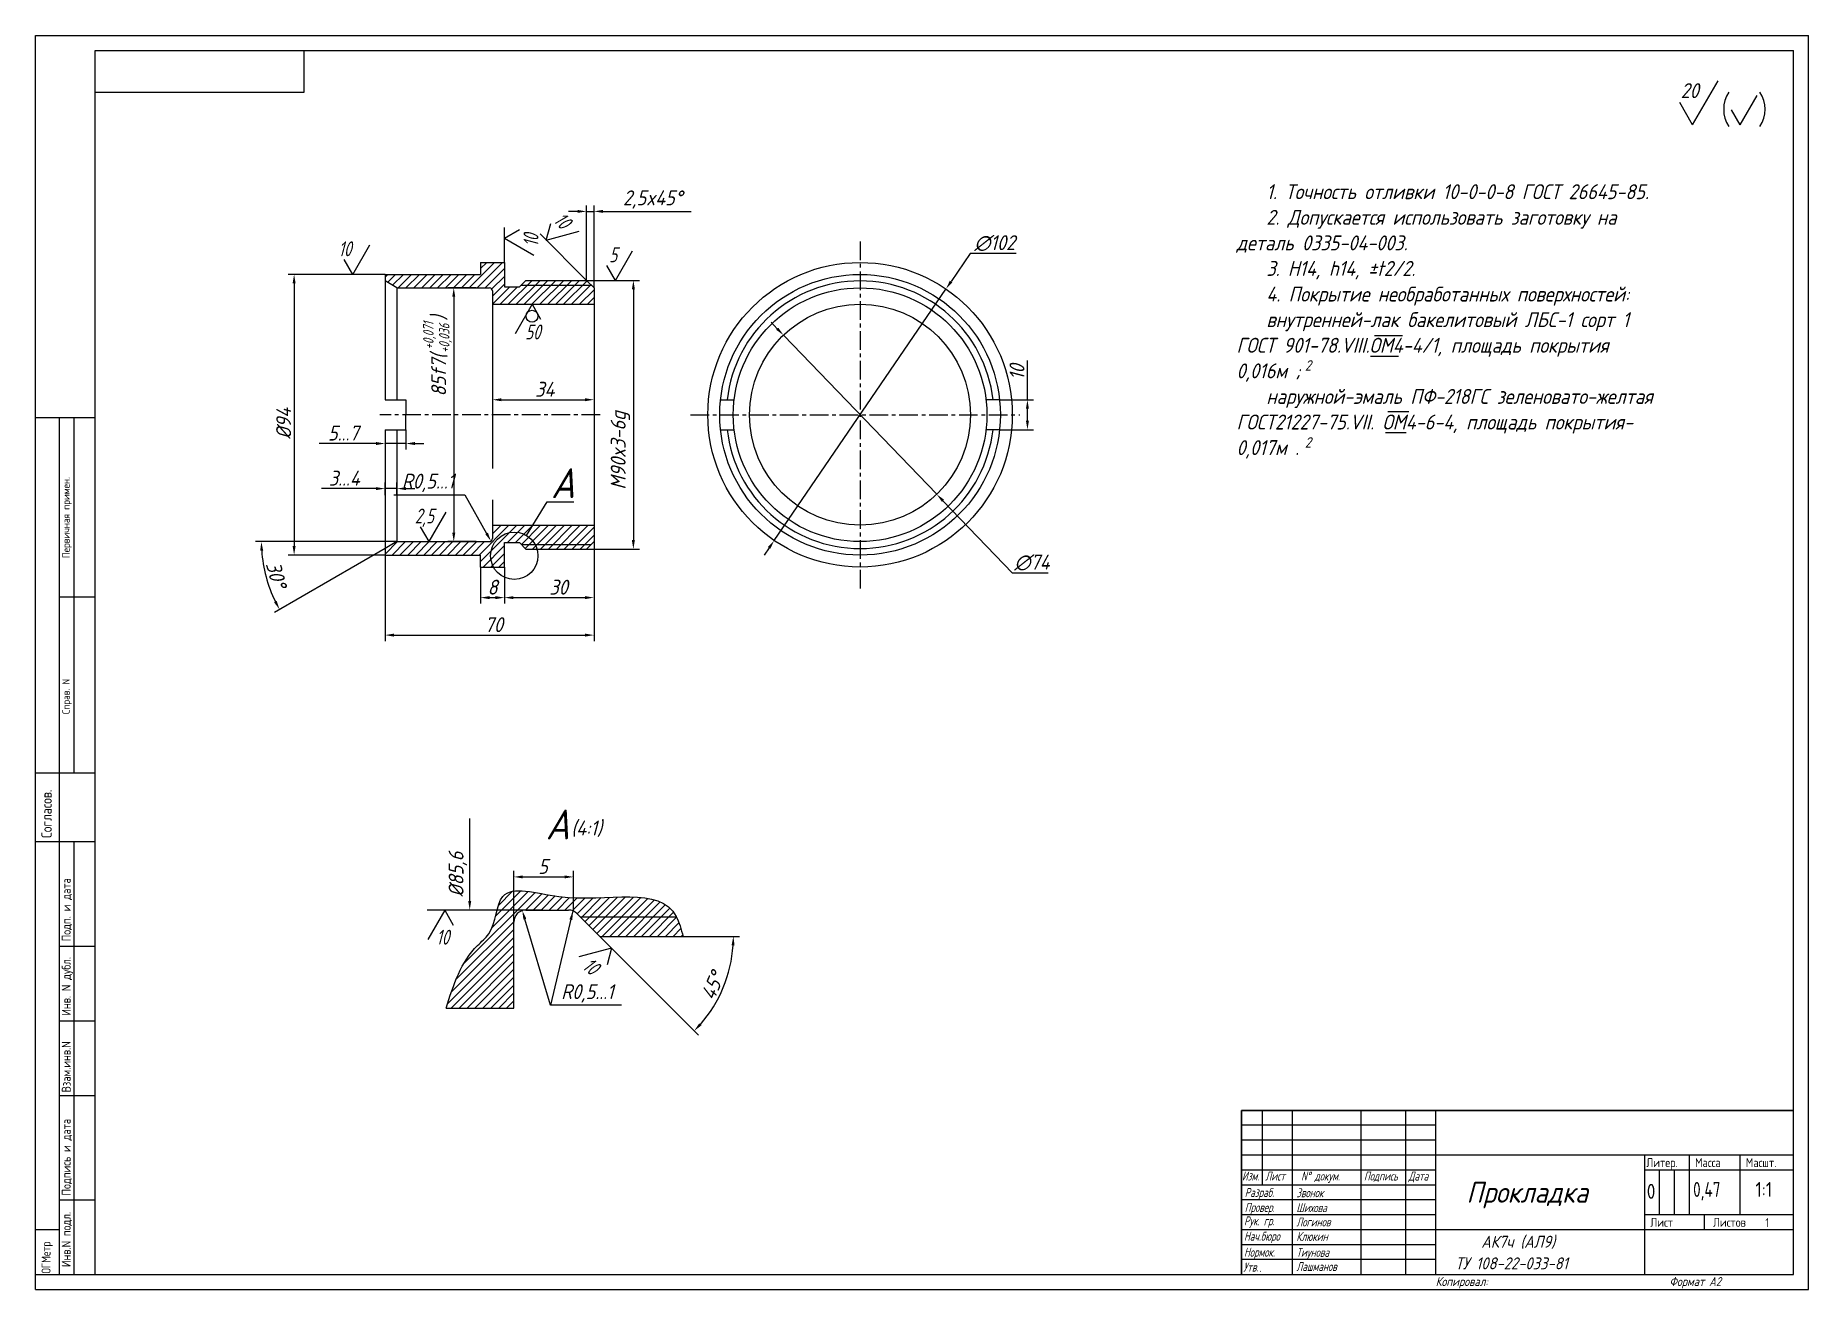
# Model space of a CAD drawing. Extents: x 4415 to 5009, y -579 to -159.
import ezdxf

# ---------------------------------------------------------------- set-up
doc = ezdxf.new("R2010")
doc.units = 0
doc.header["$MEASUREMENT"] = 0
doc.linetypes.add('CENTER', pattern=[2, 1.25, -0.25, 0.25, -0.25])
doc.layers.get('0').update_dxf_attribs({"linetype": 'CONTINUOUS'})
doc.layers.get('DEFPOINTS').update_dxf_attribs({"linetype": 'CONTINUOUS'})
doc.layers.add('TOST', color=110, linetype='CONTINUOUS', lineweight=20)
doc.styles.get("Standard").update_dxf_attribs({"font": 'simplex.shx', "width": 0.85, "oblique": 15, "height": 5})
doc.dimstyles.get("Standard").update_dxf_attribs({"dimtxt": 5, "dimasz": 3, "dimexe": 2, "dimexo": 0, "dimgap": 1, "dimtad": 1, "dimdec": 0, "dimdsep": 46, "dimlunit": 6, "dimtxsty": 'STANDARD', "dimcen": 0.09, "dimclrt": 7, "dimadec": 0, "dimazin": 0, "dimtfac": 1, "dimtdec": 0, "dimtmove": 0, "dimatfit": 3, "dimfxl": 1, "dimtolj": 1, "dimtzin": 0, "dimarcsym": 0})

# ---------------------------------------------------------------- blocks, each defined once
blk = doc.blocks.new('*D158')
at = {"color": 0, "lineweight": -2, "transparency": 16777216}
for p, q in [((4602, -330.94), (4602, -349.19)), ((4572, -336.94), (4572, -349.19)), ((4575, -347.19), (4599, -347.19))]:
    blk.add_line(p, q, dxfattribs=at)
at = {"color": 0, "transparency": 16777216}
for points in [[(4575, -346.69), (4575, -347.69), (4572, -347.19)], [(4599, -346.69), (4599, -347.69), (4602, -347.19)]]:
    blk.add_solid(points, dxfattribs=at)
at = {"layer": 'DEFPOINTS', "color": 0, "transparency": 16777216}
for p in [(4602, -330.94), (4572, -336.94), (4602, -347.19)]:
    blk.add_point(p, dxfattribs=at)
at = {"color": 7, "transparency": 16777216, "insert": (4590.12, -343.69), "char_height": 5, "attachment_point": 5}
blk.add_mtext('\\A1;30', dxfattribs=at)
blk = doc.blocks.new('*D159')
at = {"color": 0, "lineweight": -2, "transparency": 16777216}
for p, q in [((4564, -336.94), (4564, -349.19)), ((4572, -336.94), (4572, -349.19)), ((4567, -347.19), (4569, -347.19))]:
    blk.add_line(p, q, dxfattribs=at)
at = {"color": 0, "transparency": 16777216}
for points in [[(4567, -346.69), (4567, -347.69), (4564, -347.19)], [(4569, -346.69), (4569, -347.69), (4572, -347.19)]]:
    blk.add_solid(points, dxfattribs=at)
at = {"layer": 'DEFPOINTS', "color": 0, "transparency": 16777216}
for p in [(4564, -336.94), (4572, -336.94), (4572, -347.19)]:
    blk.add_point(p, dxfattribs=at)
at = {"color": 7, "transparency": 16777216, "insert": (4568, -343.69), "char_height": 5, "attachment_point": 5}
blk.add_mtext('\\A1;8', dxfattribs=at)
blk = doc.blocks.new('*D160')
at = {"color": 0, "lineweight": -2, "transparency": 16777216}
for p, q in [((4602, -328.44), (4602, -361.74)), ((4532, -332.94), (4532, -361.74)), ((4535, -359.74), (4599, -359.74))]:
    blk.add_line(p, q, dxfattribs=at)
at = {"color": 0, "transparency": 16777216}
for points in [[(4535, -359.24), (4535, -360.24), (4532, -359.74)], [(4599, -359.24), (4599, -360.24), (4602, -359.74)]]:
    blk.add_solid(points, dxfattribs=at)
at = {"layer": 'DEFPOINTS', "color": 0, "transparency": 16777216}
for p in [(4602, -328.44), (4532, -332.94), (4602, -359.74)]:
    blk.add_point(p, dxfattribs=at)
at = {"color": 7, "transparency": 16777216, "insert": (4568.4, -356.24), "char_height": 5, "attachment_point": 5}
blk.add_mtext('\\A1;70', dxfattribs=at)
blk = doc.blocks.new('*D161')
at = {"color": 0, "lineweight": -2, "transparency": 16777216}
for p, q in [((4532, -312.89), (4532, -308.68)), ((4536, -312.89), (4536, -308.68)), ((4529, -310.68), (4510.66, -310.68)), ((4536, -310.68), (4532, -310.68)), ((4539, -310.68), (4542, -310.68))]:
    blk.add_line(p, q, dxfattribs=at)
at = {"color": 0, "transparency": 16777216}
for points in [[(4529, -310.18), (4529, -311.18), (4532, -310.68)], [(4539, -310.18), (4539, -311.18), (4536, -310.68)]]:
    blk.add_solid(points, dxfattribs=at)
at = {"layer": 'DEFPOINTS', "color": 0, "transparency": 16777216}
for p in [(4532, -312.89), (4536, -310.68), (4536, -312.89)]:
    blk.add_point(p, dxfattribs=at)
at = {"color": 7, "transparency": 16777216, "insert": (4518.33, -307.18), "char_height": 5, "attachment_point": 5}
blk.add_mtext('\\A1;3...4', dxfattribs=at)
blk = doc.blocks.new('*D162')
at = {"color": 0, "lineweight": -2, "transparency": 16777216}
for p, q in [((4536, -328.44), (4488.57, -328.44)), ((4532, -330.74), (4494.92, -352.15))]:
    blk.add_line(p, q, dxfattribs=at)
blk.add_arc((4536, -328.44), 45.43, 183.78384, 206.21616, dxfattribs=at)
at = {"color": 0, "transparency": 16777216}
for points in [[(4490.17, -331.45), (4491.17, -331.42), (4490.57, -328.44)], [(4495.68, -348.27), (4494.8, -348.74), (4496.66, -351.15)]]:
    blk.add_solid(points, dxfattribs=at)
at = {"layer": 'DEFPOINTS', "color": 0, "transparency": 16777216}
for p in [(4532, -330.74), (4536, -328.44), (4536, -328.44), (4568, -328.44), (4491.26, -336.33)]:
    blk.add_point(p, dxfattribs=at)
at = {"color": 7, "transparency": 16777216, "insert": (4495.55, -339.49), "char_height": 5, "attachment_point": 5, "rotation": 285.29164}
blk.add_mtext('\\A1;30°', dxfattribs=at)
blk = doc.blocks.new('*D163')
at = {"color": 0, "lineweight": -2, "transparency": 16777216}
for p, q in [((4532, -238.94), (4499.53, -238.94)), ((4501.53, -241.94), (4501.53, -329.94)), ((4532, -332.94), (4499.53, -332.94))]:
    blk.add_line(p, q, dxfattribs=at)
at = {"color": 0, "transparency": 16777216}
for points in [[(4501.03, -241.94), (4502.03, -241.94), (4501.53, -238.94)], [(4501.03, -329.94), (4502.03, -329.94), (4501.53, -332.94)]]:
    blk.add_solid(points, dxfattribs=at)
at = {"layer": 'DEFPOINTS', "color": 0, "transparency": 16777216}
for p in [(4532, -238.94), (4501.53, -332.94), (4532, -332.94)]:
    blk.add_point(p, dxfattribs=at)
at = {"color": 7, "transparency": 16777216, "insert": (4498.03, -288.88), "char_height": 5, "attachment_point": 5, "rotation": 90}
blk.add_mtext('\\A1;%%c94', dxfattribs=at)
blk = doc.blocks.new('*D164')
at = {"color": 0, "lineweight": -2, "transparency": 16777216}
for p, q in [((4532, -290.94), (4532, -297.58)), ((4539, -290.94), (4539, -297.58)), ((4529, -295.58), (4509.97, -295.58)), ((4539, -295.58), (4532, -295.58)), ((4542, -295.58), (4545, -295.58))]:
    blk.add_line(p, q, dxfattribs=at)
at = {"color": 0, "transparency": 16777216}
for points in [[(4529, -295.08), (4529, -296.08), (4532, -295.58)], [(4542, -295.08), (4542, -296.08), (4539, -295.58)]]:
    blk.add_solid(points, dxfattribs=at)
at = {"layer": 'DEFPOINTS', "color": 0, "transparency": 16777216}
for p in [(4532, -290.94), (4539, -290.94), (4539, -295.58)]:
    blk.add_point(p, dxfattribs=at)
at = {"color": 7, "transparency": 16777216, "insert": (4517.99, -292.08), "char_height": 5, "attachment_point": 5}
blk.add_mtext('\\A1;5...7', dxfattribs=at)
blk = doc.blocks.new('*D165')
at = {"color": 0, "lineweight": -2, "transparency": 16777216}
for p, q in [((4562.54, -243.44), (4553.02, -243.44)), ((4555.02, -246.44), (4555.02, -325.44)), ((4562.54, -328.44), (4553.02, -328.44))]:
    blk.add_line(p, q, dxfattribs=at)
at = {"color": 0, "transparency": 16777216}
for points in [[(4554.52, -246.44), (4555.52, -246.44), (4555.02, -243.44)], [(4554.52, -325.44), (4555.52, -325.44), (4555.02, -328.44)]]:
    blk.add_solid(points, dxfattribs=at)
at = {"layer": 'DEFPOINTS', "color": 0, "transparency": 16777216}
for p in [(4562.54, -243.44), (4555.02, -328.44), (4562.54, -328.44)]:
    blk.add_point(p, dxfattribs=at)
at = {"color": 7, "transparency": 16777216, "insert": (4550.21, -266.27), "char_height": 5, "attachment_point": 5, "rotation": 90}
blk.add_mtext('\\A1;85f7(    )', dxfattribs=at)
blk = doc.blocks.new('*D166')
at = {"color": 0, "lineweight": -2, "transparency": 16777216}
for p, q in [((4568, -280.12), (4568, -282.91)), ((4571, -280.91), (4599, -280.91)), ((4602, -280.12), (4602, -282.91))]:
    blk.add_line(p, q, dxfattribs=at)
at = {"color": 0, "transparency": 16777216}
for points in [[(4571, -280.41), (4571, -281.41), (4568, -280.91)], [(4599, -280.41), (4599, -281.41), (4602, -280.91)]]:
    blk.add_solid(points, dxfattribs=at)
at = {"layer": 'DEFPOINTS', "color": 0, "transparency": 16777216}
for p in [(4568, -280.12), (4602, -280.12), (4602, -280.91)]:
    blk.add_point(p, dxfattribs=at)
at = {"color": 7, "transparency": 16777216, "insert": (4585.49, -277.41), "char_height": 5, "attachment_point": 5}
blk.add_mtext('\\A1;34', dxfattribs=at)
blk = doc.blocks.new('*D167')
at = {"color": 0, "lineweight": -2, "transparency": 16777216}
for p, q in [((4599.5, -240.94), (4617.19, -240.94)), ((4615.19, -243.94), (4615.19, -327.94)), ((4599.5, -330.94), (4617.19, -330.94))]:
    blk.add_line(p, q, dxfattribs=at)
at = {"color": 0, "transparency": 16777216}
for points in [[(4614.69, -243.94), (4615.69, -243.94), (4615.19, -240.94)], [(4614.69, -327.94), (4615.69, -327.94), (4615.19, -330.94)]]:
    blk.add_solid(points, dxfattribs=at)
at = {"layer": 'DEFPOINTS', "color": 0, "transparency": 16777216}
for p in [(4599.5, -240.94), (4599.5, -330.94), (4615.19, -330.94)]:
    blk.add_point(p, dxfattribs=at)
at = {"color": 7, "transparency": 16777216, "insert": (4610.86, -297.9), "char_height": 5, "attachment_point": 5, "rotation": 90}
blk.add_mtext('\\A1;M90x3-6g', dxfattribs=at)
blk = doc.blocks.new('*D168')
at = {"color": 0, "lineweight": -2, "transparency": 16777216}
for p, q in [((4596.5, -217.84), (4593.5, -217.84)), ((4599.5, -240.94), (4599.5, -215.84)), ((4599.5, -217.84), (4602, -217.84)), ((4602, -243.44), (4602, -215.84)), ((4605, -217.84), (4634.55, -217.84))]:
    blk.add_line(p, q, dxfattribs=at)
at = {"color": 0, "transparency": 16777216}
for points in [[(4596.5, -217.34), (4596.5, -218.34), (4599.5, -217.84)], [(4605, -217.34), (4605, -218.34), (4602, -217.84)]]:
    blk.add_solid(points, dxfattribs=at)
at = {"layer": 'DEFPOINTS', "color": 0, "transparency": 16777216}
for p in [(4602, -217.84), (4599.5, -240.94), (4602, -243.44)]:
    blk.add_point(p, dxfattribs=at)
at = {"color": 7, "transparency": 16777216, "insert": (4621.64, -213.87), "char_height": 5, "attachment_point": 5}
blk.add_mtext('\\A1;2,5x45%%d', dxfattribs=at)
blk = doc.blocks.new('*D169')
at = {"color": 0, "lineweight": -2, "transparency": 16777216}
for p, q in [((4534.99, -312.74), (4558.78, -312.74)), ((4558.78, -312.74), (4566.03, -325.69))]:
    blk.add_line(p, q, dxfattribs=at)
at = {"color": 0, "transparency": 16777216}
blk.add_solid([(4566.46, -325.45), (4565.59, -325.93), (4567.49, -328.31)], dxfattribs=at)
at = {"layer": 'DEFPOINTS', "color": 0, "transparency": 16777216}
for p in [(4567, -327.44), (4567.49, -328.31)]:
    blk.add_point(p, dxfattribs=at)
at = {"color": 7, "transparency": 16777216, "insert": (4546.39, -308.76), "char_height": 5, "attachment_point": 5}
blk.add_mtext('\\A1;R0,5...1', dxfattribs=at)
blk = doc.blocks.new('*D170')
at = {"color": 0, "lineweight": -2, "transparency": 16777216}
for p, q in [((4575.12, -455.83), (4575.12, -438.72)), ((4595.12, -451.83), (4595.12, -438.72)), ((4578.12, -440.72), (4592.12, -440.72))]:
    blk.add_line(p, q, dxfattribs=at)
at = {"color": 0, "transparency": 16777216}
for points in [[(4578.12, -440.22), (4578.12, -441.22), (4575.12, -440.72)], [(4592.12, -440.22), (4592.12, -441.22), (4595.12, -440.72)]]:
    blk.add_solid(points, dxfattribs=at)
at = {"layer": 'DEFPOINTS', "color": 0, "transparency": 16777216}
for p in [(4595.12, -440.72), (4575.12, -455.83), (4595.12, -451.83)]:
    blk.add_point(p, dxfattribs=at)
at = {"color": 7, "transparency": 16777216, "insert": (4584.9, -437.22), "char_height": 5, "attachment_point": 5}
blk.add_mtext('\\A1;5', dxfattribs=at)
blk = doc.blocks.new('*D171')
at = {"color": 0, "lineweight": -2, "transparency": 16777216}
for p, q in [((4560.36, -448.83), (4560.36, -421.16)), ((4584.9, -451.83), (4558.36, -451.83))]:
    blk.add_line(p, q, dxfattribs=at)
at = {"color": 0, "transparency": 16777216}
blk.add_solid([(4559.86, -448.83), (4560.86, -448.83), (4560.36, -451.83)], dxfattribs=at)
at = {"layer": 'DEFPOINTS', "color": 0, "transparency": 16777216}
for p in [(4560.36, -421.16), (4584.9, -421.16), (4584.9, -451.83)]:
    blk.add_point(p, dxfattribs=at)
at = {"color": 7, "transparency": 16777216, "insert": (4556.38, -439.86), "char_height": 5, "attachment_point": 5, "rotation": 90}
blk.add_mtext('\\A1;%%c85,6', dxfattribs=at)
blk = doc.blocks.new('_NONE')
at = {"color": 0, "linetype": 'ByBlock'}
blk.add_circle((0, 0), 0.25, dxfattribs=at)
blk = doc.blocks.new('*D172')
at = {"color": 0, "lineweight": -2, "transparency": 16777216}
for p, q in [((4603.92, -460.63), (4636.99, -493.7)), ((4631.85, -460.63), (4650.69, -460.63))]:
    blk.add_line(p, q, dxfattribs=at)
blk.add_arc((4603.92, -460.63), 44.78, 318.83952, 356.16048, dxfattribs=at)
at = {"color": 0, "transparency": 16777216}
for points in [[(4648.09, -463.61), (4649.09, -463.64), (4648.69, -460.63)], [(4637.99, -490.44), (4637.26, -489.76), (4635.58, -492.29)]]:
    blk.add_solid(points, dxfattribs=at)
at = {"layer": 'DEFPOINTS', "color": 0, "transparency": 16777216}
for p in [(4595.12, -451.83), (4603.92, -460.63), (4603.92, -460.63), (4631.85, -460.63), (4647.17, -472.22)]:
    blk.add_point(p, dxfattribs=at)
at = {"color": 7, "transparency": 16777216, "insert": (4641.71, -477.23), "char_height": 5, "attachment_point": 5, "rotation": 66.28395}
blk.add_mtext('\\A1;45°', dxfattribs=at)
blk = doc.blocks.new('*D173')
at = {"color": 0, "lineweight": -2, "transparency": 16777216}
for p, q in [((4587.38, -483.72), (4578.83, -454.87)), ((4611.17, -483.72), (4587.38, -483.72))]:
    blk.add_line(p, q, dxfattribs=at)
at = {"color": 0, "transparency": 16777216}
blk.add_solid([(4579.31, -454.73), (4578.35, -455.01), (4577.98, -451.99)], dxfattribs=at)
at = {"layer": 'DEFPOINTS', "color": 0, "transparency": 16777216}
for p in [(4577.98, -451.99), (4579.12, -455.83)]:
    blk.add_point(p, dxfattribs=at)
at = {"color": 7, "transparency": 16777216, "insert": (4599.78, -479.74), "char_height": 5, "attachment_point": 5}
blk.add_mtext('\\A1;R0,5...1', dxfattribs=at)
blk = doc.blocks.new('*D174')
at = {"color": 0, "lineweight": -2, "transparency": 16777216}
for p, q in [((4728, -231.98), (4721.61, -241.35)), ((4743.44, -231.98), (4728, -231.98)), ((4662.37, -328.05), (4719.91, -243.83)), ((4660.68, -330.52), (4658.99, -333))]:
    blk.add_line(p, q, dxfattribs=at)
at = {"color": 0, "transparency": 16777216}
for points in [[(4721.19, -241.07), (4722.02, -241.63), (4719.91, -243.83)], [(4660.27, -330.24), (4661.09, -330.8), (4662.37, -328.05)]]:
    blk.add_solid(points, dxfattribs=at)
at = {"layer": 'DEFPOINTS', "color": 0, "transparency": 16777216}
for p in [(4719.91, -243.83), (4662.37, -328.05)]:
    blk.add_point(p, dxfattribs=at)
at = {"color": 7, "transparency": 16777216, "insert": (4736.22, -228.48), "char_height": 5, "attachment_point": 5}
blk.add_mtext('\\A1;∅102', dxfattribs=at)
blk = doc.blocks.new('*D175')
at = {"color": 0, "lineweight": -2, "transparency": 16777216}
for p, q in [((4663.39, -257.13), (4661.31, -254.97)), ((4665.47, -259.29), (4716.82, -312.58)), ((4742.23, -338.96), (4718.9, -314.74)), ((4754.2, -338.96), (4742.23, -338.96))]:
    blk.add_line(p, q, dxfattribs=at)
at = {"color": 0, "transparency": 16777216}
for points in [[(4663.75, -256.78), (4663.03, -257.48), (4665.47, -259.29)], [(4719.26, -314.39), (4718.54, -315.09), (4716.82, -312.58)]]:
    blk.add_solid(points, dxfattribs=at)
at = {"layer": 'DEFPOINTS', "color": 0, "transparency": 16777216}
for p in [(4665.47, -259.29), (4716.82, -312.58)]:
    blk.add_point(p, dxfattribs=at)
at = {"color": 7, "transparency": 16777216, "insert": (4748.72, -335.46), "char_height": 5, "attachment_point": 5}
blk.add_mtext('\\A1;∅74', dxfattribs=at)
blk = doc.blocks.new('*D176')
at = {"color": 0, "lineweight": -2, "transparency": 16777216}
for p, q in [((4747.2, -280.94), (4747.2, -267.73)), ((4737.88, -280.94), (4749.2, -280.94)), ((4747.2, -287.94), (4747.2, -283.94)), ((4737.88, -290.94), (4749.2, -290.94))]:
    blk.add_line(p, q, dxfattribs=at)
at = {"color": 0, "transparency": 16777216}
for points in [[(4746.7, -283.94), (4747.7, -283.94), (4747.2, -280.94)], [(4746.7, -287.94), (4747.7, -287.94), (4747.2, -290.94)]]:
    blk.add_solid(points, dxfattribs=at)
at = {"layer": 'DEFPOINTS', "color": 0, "transparency": 16777216}
for p in [(4737.88, -280.94), (4737.88, -290.94), (4747.2, -290.94)]:
    blk.add_point(p, dxfattribs=at)
at = {"color": 7, "transparency": 16777216, "insert": (4743.7, -271.7), "char_height": 5, "attachment_point": 5, "rotation": 90}
blk.add_mtext('\\A1;10', dxfattribs=at)

msp = doc.modelspace()

# ---------------------------------------------------------------- hatches: boundary and pattern name
h = msp.add_hatch()
h.set_pattern_fill('ANSI31', scale=15, style=0)
h.set_pattern_definition([(45, (-9.2581, 7.7938), (-1.3258252, 1.3258252), [])])
h.paths.add_polyline_path([(4568, -322.94), (4568, -327.44, -0.414214), (4567, -328.44), (4536, -328.44), (4532, -330.74), (4532, -332.94), (4564, -332.94), (4564, -336.94), (4572, -336.94), (4572, -328.74), (4577, -328.74), (4579.2, -330.94), (4599.5, -330.94), (4602, -328.44), (4602, -322.94)])
h.paths.add_polyline_path([(4602, -248.94), (4602, -243.44), (4599.5, -240.94), (4579.2, -240.94), (4577, -243.14), (4572, -243.14), (4572, -234.94), (4564, -234.94), (4564, -238.94), (4532, -238.94), (4532, -241.13), (4536, -243.44), (4567, -243.44, -0.414214), (4568, -244.44), (4568, -248.94)])
h = msp.add_hatch()
h.set_pattern_fill('ANSI31', scale=15, style=0)
h.set_pattern_definition([(45, (4.1331, -49.5643), (-1.3258252, 1.3258252), [])])
edge = h.paths.add_edge_path()
edge.add_spline(control_points=[(4631.85, -460.63), (4631.2, -458.24), (4626.88, -442.28), (4598.86, -452.22), (4569.14, -441.5), (4569.26, -458.47), (4558.04, -467.37), (4554.94, -476.88), (4552.42, -484.63)], knot_values=[0, 0, 0, 0, 7.040555, 46.968821, 65.678833, 79.078838, 84.44595, 107.9243, 107.9243, 107.9243, 107.9243], degree=3, periodic=0)
edge.add_line((4552.42, -484.63), (4575.12, -484.63))
edge.add_line((4575.12, -484.63), (4575.12, -455.83))
edge.add_arc((4579.12, -455.83), 4, 90, 180, ccw=False)
edge.add_line((4579.12, -451.83), (4595.12, -451.83))
edge.add_line((4595.12, -451.83), (4603.92, -460.63))
edge.add_line((4603.92, -460.63), (4631.85, -460.63))

# ---------------------------------------------------------------- linework, layer by layer
at = {"color": 7}
for p, q in [((4414.88, -158.91), (5008.88, -158.91)), ((4414.88, -578.91), (4414.88, -158.91)), ((5008.88, -578.91), (5008.88, -158.91)), ((4985.98, -188.85), (4983.1, -183.85)), ((4985.98, -188.85), (4991.67, -178.99)), ((4572, -234.94), (4572, -223.2)), ((4572, -226.79), (4577, -223.9)), ((4599.5, -240.94), (4583.92, -225.35)), ((4586.02, -227.46), (4587.52, -221.88)), ((4586.02, -227.46), (4597.02, -224.51)), ((4521.22, -238.94), (4526.91, -229.08)), ((4572, -226.79), (4581.86, -232.48)), ((4609.17, -240.94), (4614.86, -231.08)), ((4521.22, -238.94), (4518.34, -233.94)), ((4609.17, -240.94), (4606.28, -235.94)), ((4577.7, -242.5), (4601.07, -242.5)), ((4581.23, -248.94), (4575.54, -258.79)), ((4581.23, -248.94), (4584.12, -253.94)), ((4414.88, -578.91), (4414.88, -281.91)), ((4414.88, -286.91), (4434.88, -286.91)), ((4427.88, -405.91), (4427.88, -286.91)), ((4546.81, -328.44), (4552.5, -318.58)), ((4546.81, -328.44), (4543.92, -323.44)), ((4577.7, -329.37), (4601.07, -329.37)), ((4422.88, -346.91), (4434.88, -346.91)), ((4414.88, -405.91), (4434.88, -405.91)), ((4414.88, -428.91), (4434.88, -428.91)), ((4558.36, -451.83), (4546.09, -451.83)), ((4551.98, -451.83), (4546.29, -461.68)), ((4551.98, -451.83), (4554.87, -456.83)), ((4597.42, -454.13), (4629.63, -454.13)), ((4422.69, -463.91), (4434.88, -463.91)), ((4607.86, -464.57), (4596.87, -467.52)), ((4607.86, -464.57), (4606.37, -470.15)), ((4422.88, -488.91), (4434.88, -488.91)), ((4422.88, -513.91), (4434.88, -513.91)), ((4883.88, -523.91), (4818.88, -523.91)), ((4883.88, -528.91), (4818.88, -528.91)), ((4883.88, -533.91), (4818.88, -533.91)), ((4958.88, -538.91), (4958.88, -553.91)), ((4963.88, -538.91), (4963.88, -553.91)), ((4883.88, -548.91), (4818.88, -548.91)), ((4883.88, -553.91), (4818.88, -553.91)), ((4422.88, -558.91), (4414.88, -558.91)), ((4883.88, -558.91), (4818.88, -558.91)), ((4883.88, -563.91), (4818.88, -563.91)), ((4883.88, -568.91), (4818.88, -568.91)), ((4414.88, -578.91), (5008.88, -578.91))]:
    msp.add_line(p, q, dxfattribs=at)
at = {"color": 7, "linetype": 'CENTER', "ltscale": 5}
for p, q in [((4691.14, -227.92), (4691.14, -345.28)), ((4604.04, -285.94), (4530.26, -285.94)), ((4634.28, -285.94), (4744.67, -285.94))]:
    msp.add_line(p, q, dxfattribs=at)
at = {"color": 7}
msp.add_circle((4575.29, -333.17), 7.93, dxfattribs=at)
for centre, start, end in [((4990.53, -183.64), 145.45202, 214.54798), ((4984.22, -183.64), 325.45202, 34.54798)]:
    msp.add_arc(centre, 10.08, start, end, dxfattribs=at)
msp.add_open_spline([(4552.42, -484.63), (4554.94, -476.88), (4558.04, -467.37), (4569.26, -458.47), (4569.14, -441.5), (4598.86, -452.22), (4626.88, -442.28), (4631.2, -458.24), (4631.85, -460.63)], degree=3, knots=[0, 0, 0, 0, 23.478351, 28.845462, 42.245468, 60.95548, 100.883746, 107.9243, 107.9243, 107.9243, 107.9243], dxfattribs=at)
at = {"layer": 'TOST', "color": 7}
for p, q in [((4434.88, -163.91), (5003.88, -163.91)), ((4434.88, -573.91), (4434.88, -163.91)), ((4504.88, -177.91), (4504.88, -163.91)), ((5003.88, -573.91), (5003.88, -163.91)), ((4434.88, -177.91), (4504.88, -177.91)), ((4970.06, -188.85), (4978.6, -174.06)), ((4970.06, -188.85), (4965.73, -181.35)), ((4564, -234.94), (4564, -238.94)), ((4564, -234.94), (4572, -234.94)), ((4572, -234.94), (4572, -243.14)), ((4532, -238.94), (4532, -280.94)), ((4532, -238.94), (4564, -238.94)), ((4536, -243.44), (4532, -241.13)), ((4536, -243.44), (4567, -243.44)), ((4536, -243.44), (4536, -280.94)), ((4577, -243.14), (4579.2, -240.94)), ((4579.2, -240.94), (4599.5, -240.94)), ((4599.5, -240.94), (4602, -243.44)), ((4602, -243.44), (4602, -328.44)), ((4568, -244.44), (4568, -303.91)), ((4568, -248.94), (4602, -248.94)), ((4863.49, -259.41), (4872.84, -259.41)), ((4862.13, -266.29), (4871.48, -266.29)), ((4539, -280.94), (4539, -285.94)), ((4644.41, -280.94), (4648.94, -280.94)), ((4737.88, -280.94), (4733.35, -280.94)), ((4867.99, -284.81), (4874.96, -284.81)), ((4422.88, -573.91), (4422.88, -286.91)), ((4434.88, -573.91), (4434.88, -286.91)), ((4532, -290.94), (4532, -332.94)), ((4536, -290.94), (4536, -328.44)), ((4539, -290.94), (4539, -285.94)), ((4644.41, -290.94), (4648.94, -290.94)), ((4737.88, -290.94), (4733.35, -290.94)), ((4867.14, -291.86), (4874.11, -291.86)), ((4568, -314.45), (4568, -327.44)), ((4568, -322.94), (4602, -322.94)), ((4536, -328.44), (4532, -330.74)), ((4536, -328.44), (4567, -328.44)), ((4572, -336.94), (4572, -328.74)), ((4577, -328.74), (4579.2, -330.94)), ((4579.2, -330.94), (4599.5, -330.94)), ((4599.5, -330.94), (4602, -328.44)), ((4532, -332.94), (4564, -332.94)), ((4564, -336.94), (4564, -332.94)), ((4564, -336.94), (4572, -336.94)), ((4427.88, -573.91), (4427.88, -428.91)), ((4575.12, -484.63), (4575.12, -455.83)), ((4596.29, -453), (4603.92, -460.63)), ((4603.92, -460.63), (4631.85, -460.63)), ((4552.42, -484.63), (4575.12, -484.63)), ((5003.88, -518.91), (4818.88, -518.91)), ((4818.88, -518.91), (5003.88, -518.91)), ((4818.88, -518.91), (4818.88, -573.91)), ((4818.88, -573.91), (4818.88, -518.91)), ((4825.88, -518.91), (4825.88, -543.91)), ((4835.88, -518.91), (4835.88, -573.91)), ((4858.88, -518.91), (4858.88, -573.91)), ((4873.88, -518.91), (4873.88, -573.91)), ((4883.88, -518.91), (4883.88, -573.91)), ((5003.88, -533.91), (4883.88, -533.91)), ((4953.88, -533.91), (4953.88, -573.91)), ((4968.88, -533.91), (4968.88, -553.91)), ((4985.88, -533.91), (4985.88, -553.91)), ((4883.88, -538.91), (4818.88, -538.91)), ((5003.88, -538.91), (4953.88, -538.91)), ((4883.88, -543.91), (4818.88, -543.91)), ((4422.88, -548.91), (4434.88, -548.91)), ((5003.88, -553.91), (4953.88, -553.91)), ((4973.88, -553.91), (4973.88, -558.91)), ((5003.88, -558.91), (4883.88, -558.91)), ((4414.88, -573.91), (5003.88, -573.91))]:
    msp.add_line(p, q, dxfattribs=at)
at = {"layer": 'TOST', "color": 7, "linetype": 'CENTER', "ltscale": 11}
for p, q in [((4572, -243.14), (4577, -243.14)), ((4532, -280.94), (4539, -280.94)), ((4532, -290.94), (4539, -290.94)), ((4572, -328.74), (4577, -328.74))]:
    msp.add_line(p, q, dxfattribs=at)
at = {"layer": 'TOST', "color": 7, "ltscale": 11}
msp.add_line((4579.12, -451.83), (4593.46, -451.83), dxfattribs=at)
at = {"layer": 'TOST', "color": 7}
for centre, radius in [((4691.14, -285.94), 51), ((4691.14, -285.94), 47), ((4691.14, -285.94), 42.5), ((4691.14, -285.94), 37), ((4581.23, -252.94), 2)]:
    msp.add_circle(centre, radius, dxfattribs=at)
for centre, radius, start, end in [((4567, -244.44), 1, 0, 90), ((4691.14, -285.94), 44.81, 6.40662, 173.59338), ((4691.14, -285.94), 44.81, 186.40662, 353.59338), ((4567, -327.44), 1, 270, 0), ((4593.46, -455.83), 4, 45, 90)]:
    msp.add_arc(centre, radius, start, end, dxfattribs=at)
at = {"layer": 'TOST', "color": 7, "ltscale": 11}
msp.add_arc((4579.12, -455.83), 4, 90, 180, dxfattribs=at)

# ---------------------------------------------------------------- texts
at = {"color": 7}
for s, height, width, p in [('Первичная примен.', 2.5, 0.85, (4426.38, -333.94)), ('Справ. N', 2.5, 0.85, (4426.38, -386.2)), ('Согласов.', 3.5, 0.8, (4420.35, -427.7)), ('Подп. и дата', 3, 0.8, (4426.69, -462.31)), ('Инв. N дубл.', 3, 0.8, (4426.69, -487.16)), ('Взам.инв.N', 3, 0.8, (4426.69, -512.89)), ('Подпись и дата', 3, 0.8, (4426.69, -547.43)), ('Инв.N подл.', 3, 0.8, (4426.69, -571.39)), ('ОГМетр', 3, 0.75, (4419.93, -573.59))]:
    msp.add_text(s, height=height, rotation=90, dxfattribs=dict(at, width=width)).set_placement(p)
at = {"color": 7, "oblique": 15, "width": 0.7}
for s, p in [('Изм.', (4819.07, -542.41)), ('Лист', (4826.88, -542.41)), ('N%%d докум.', (4838.88, -542.41)), ('Подпись', (4859.93, -542.41)), ('Дата', (4874.88, -542.41)), ('Разраб.', (4820, -547.91)), ('Звонок', (4837.3, -548.02)), ('Провер.', (4820, -552.91)), ('Шихова', (4837.3, -553)), ('Рук. гр.', (4819.76, -557.43)), ('Логинов', (4837.3, -557.79)), ('Нач.бюро', (4819.76, -562.56)), ('Клюкин', (4837.3, -562.64)), ('Утв.', (4819.53, -572.91)), ('Нормок.', (4819.76, -567.91)), ('Лашманов', (4837.3, -572.71)), ('Тиунова', (4837.3, -567.97))]:
    msp.add_text(s, height=3, dxfattribs=at).set_placement(p)
at = {"color": 7, "width": 0.7}
for p in [(4822.12, -568.01), (4824.99, -573.06)]:
    msp.add_text('.', height=3, dxfattribs=at).set_placement(p)
at = {"layer": 'TOST', "color": 7, "oblique": 15}
for s, height, width, p in [('20', 5, 0.85, (4966.04, -179.9)), ('1. Точность отливки 10-0-0-8 ГОСТ 26645-85.', 5, 0.85, (4827.24, -213.74)), ('2. Допускается использовать заготовку на', 5, 0.85, (4827.24, -222.31)), ('10', 5, 0.7, (4516.38, -232.86)), ('5', 5, 0.7, (4607.1, -234.86)), ('деталь 0335-04-003.', 5, 0.85, (4817.24, -230.88)), ('3. H14, h14, %%pt2/2.', 5, 0.85, (4827.24, -239.45)), ('4. Покрытие необработанных поверхностей:', 5, 0.85, (4827.24, -248.03)), ('внутренней-лак бакелитовый ЛБС-1 сорт 1', 5, 0.85, (4827.24, -256.6)), ('50', 5, 0.7, (4578.92, -260.72)), ('ГОСТ 901-78.VIII.ОМ4-4/1, площадь покрытия', 5, 0.85, (4817.24, -265.17)), ('0,016м ;', 5, 0.85, (4817.24, -273.74)), ('2', 3.5, 0.85, (4840.15, -271.18)), ('наружной-эмаль ПФ-218ГС зеленовато-желтая', 5, 0.85, (4827.24, -282.31)), ('ГОСТ21227-75.VII. ОМ4-6-4, площадь покрытия-', 5, 0.85, (4817.24, -290.88)), ('0,017м .', 5, 0.85, (4817.24, -299.45)), ('2', 3.5, 0.85, (4840.15, -296.95)), ('A', 10, 0.85, (4587.61, -313.86)), ('2,5', 5, 0.7, (4541.97, -322.36)), ('A', 10, 0.85, (4585.84, -428.15)), ('(4:1)', 5, 0.85, (4594.36, -426.83)), ('10', 5, 0.7, (4549.14, -463.41)), ('Прокладка', 7, 0.85, (4894.3, -549.84)), ('АК7ч (АЛ9)', 4, 0.85, (4899.24, -564.9)), ('ТУ 108-22-033-81', 4, 0.85, (4890.55, -572.15)), ('Копировал:', 3, 0.81, (4883.97, -577.75)), ('Формат А2', 3, 0.81, (4962.29, -577.75))]:
    msp.add_text(s, height=height, dxfattribs=dict(at, width=width)).set_placement(p)
at = {"layer": 'TOST', "color": 7, "oblique": 15, "width": 0.7}
for s, height, rotation, p in [('10', 5, 315, (4588.12, -221.15)), ('10', 5, 90, (4583.4, -229.67)), ('+0,071', 3.5, 90, (4548.26, -264.05)), ('+0,036', 3.5, 90, (4553.59, -265.24)), ('10', 5, 322.49921, (4597.74, -471.33))]:
    msp.add_text(s, height=height, rotation=rotation, dxfattribs=at).set_placement(p)
at = {"layer": 'TOST', "color": 7}
for s, height, width, p in [('Литер.', 3, 0.81, (4954.54, -537.91)), ('Масса', 3, 0.81, (4970.88, -537.91)), ('Масшт.', 3, 0.81, (4987.88, -537.91)), ('0', 5, 0.81, (4954.69, -548.53)), ('0,47', 5, 0.71, (4970.21, -547.9)), ('1:1', 5, 0.81, (4991.1, -547.9)), ('Лист', 3, 0.81, (4955.88, -557.91)), ('Листов', 3, 0.81, (4976.88, -557.91)), ('1', 3, 0.81, (4994.4, -558.04))]:
    msp.add_text(s, height=height, dxfattribs=dict(at, width=width)).set_placement(p)

# ---------------------------------------------------------------- dimensions: what is measured, and where the dimension line sits
at = {"color": 7}
dim = msp.add_linear_dim(base=(4602, -217.84), p1=(4599.5, -240.94), p2=(4602, -243.44), text='<>x45%%d', dimstyle='STANDARD', override={"dimdec": 1}, dxfattribs=at)
dim.commit()
dim.dimension.update_dxf_attribs({"geometry": '*D168', "text_midpoint": (4621.64, -217.84), "dimtype": 160})
for p1, p2, picture, middle in [((4662.37, -328.05), (4719.91, -243.83), '*D174', (4736.22, -231.98)), ((4665.47, -259.29), (4716.82, -312.58), '*D175', (4748.72, -338.96))]:
    dim = msp.add_diameter_dim_2p(p1=p1, p2=p2, dimstyle='STANDARD', override={"dimtoh": 1}, dxfattribs=at)
    dim.commit()
    dim.dimension.update_dxf_attribs({"geometry": picture, "text_midpoint": middle, "dimtype": 163})
for base, p1, p2, text, picture, middle in [((4501.53, -332.94), (4532, -238.94), (4532, -332.94), '%%c<>', '*D163', (4501.53, -288.88)), ((4555.02, -328.44), (4562.54, -243.44), (4562.54, -328.44), '<>f7(    )', '*D165', (4555.02, -266.27)), ((4615.19, -330.94), (4599.5, -240.94), (4599.5, -330.94), 'M<>x3-6g', '*D167', (4615.19, -297.9))]:
    dim = msp.add_linear_dim(base=base, p1=p1, p2=p2, angle=90, text=text, dimstyle='STANDARD', dxfattribs=at)
    dim.commit()
    dim.dimension.update_dxf_attribs({"geometry": picture, "text_midpoint": middle, "dimtype": 160})
dim = msp.add_linear_dim(base=(4747.2, -290.94), p1=(4737.88, -280.94), p2=(4737.88, -290.94), angle=90, dimstyle='STANDARD', dxfattribs=at)
dim.commit()
dim.dimension.update_dxf_attribs({"geometry": '*D176', "text_midpoint": (4747.2, -271.7), "dimtype": 160})
for base, p1, p2, picture, middle in [((4602, -280.91), (4568, -280.12), (4602, -280.12), '*D166', (4585.49, -280.91)), ((4602, -359.74), (4532, -332.94), (4602, -328.44), '*D160', (4568.4, -359.74)), ((4602, -347.19), (4572, -336.94), (4602, -330.94), '*D158', (4590.12, -347.19)), ((4572, -347.19), (4564, -336.94), (4572, -336.94), '*D159', (4568, -347.19))]:
    dim = msp.add_linear_dim(base=base, p1=p1, p2=p2, dimstyle='STANDARD', dxfattribs=at)
    dim.commit()
    dim.dimension.update_dxf_attribs({"geometry": picture, "text_midpoint": middle, "dimtype": 160})
for base, p1, p2, text, picture, middle in [((4539, -295.58), (4532, -290.94), (4539, -290.94), '5...7', '*D164', (4517.99, -295.58)), ((4536, -310.68), (4532, -312.89), (4536, -312.89), '3...4', '*D161', (4518.33, -310.68))]:
    dim = msp.add_linear_dim(base=base, p1=p1, p2=p2, text=text, dimstyle='STANDARD', dxfattribs=at)
    dim.commit()
    dim.dimension.update_dxf_attribs({"geometry": picture, "text_midpoint": middle, "dimtype": 160})
for center, mpoint, override, picture, middle in [((4567, -327.44), (4567.49, -328.31), {"dimtih": 1, "dimtoh": 1, "dimtofl": 0, "dimtmove": 1}, '*D169', (4558.78, -312.74)), ((4579.12, -455.83), (4577.98, -451.99), {"dimtih": 1, "dimtoh": 1, "dimtmove": 1}, '*D173', (4587.38, -483.72))]:
    dim = msp.add_radius_dim(center=center, mpoint=mpoint, text='R0,5...1', dimstyle='STANDARD', override=override, dxfattribs=at)
    dim.commit()
    dim.dimension.update_dxf_attribs({"geometry": picture, "text_midpoint": middle, "dimtype": 164})
for base, line1, line2, picture, middle in [((4491.26, -336.33), ((4536, -328.44), (4532, -330.74)), ((4536, -328.44), (4568, -328.44)), '*D162', (4492.18, -340.42)), ((4647.17, -472.22), ((4603.92, -460.63), (4631.85, -460.63)), ((4595.12, -451.83), (4603.92, -460.63)), '*D172', (4644.91, -478.64))]:
    dim = msp.add_angular_dim_2l(base=base, line1=line1, line2=line2, dimstyle='STANDARD', override={"dimazin": 2}, dxfattribs=at)
    dim.commit()
    dim.dimension.update_dxf_attribs({"geometry": picture, "text_midpoint": middle, "dimtype": 162})
dim = msp.add_linear_dim(base=(4560.36, -421.16), p1=(4584.9, -451.83), p2=(4584.9, -421.16), angle=90, text='%%c85,6', dimstyle='STANDARD', override={"dimblk2": 'NONE', "dimsah": 1, "dimse2": 1}, dxfattribs=at)
dim.commit()
dim.dimension.update_dxf_attribs({"geometry": '*D171', "text_midpoint": (4560.36, -439.86), "dimtype": 160})
dim = msp.add_linear_dim(base=(4595.12, -440.72), p1=(4575.12, -455.83), p2=(4595.12, -451.83), dimstyle='STANDARD', override={"dimlfac": 0.25}, dxfattribs=at)
dim.commit()
dim.dimension.update_dxf_attribs({"geometry": '*D170', "text_midpoint": (4584.9, -440.72), "dimtype": 160})

# ---------------------------------------------------------------- leaders
at = {"color": 7, "has_arrowhead": 0}
msp.add_leader([(4579.34, -326.35), (4586.27, -315.12), (4595.29, -315.12)], dimstyle='STANDARD', dxfattribs=at)
at = {"color": 7}
msp.add_leader([(4594.95, -452.11), (4587.38, -483.72)], dimstyle='STANDARD', dxfattribs=at)

doc.saveas('drawing.dxf')
